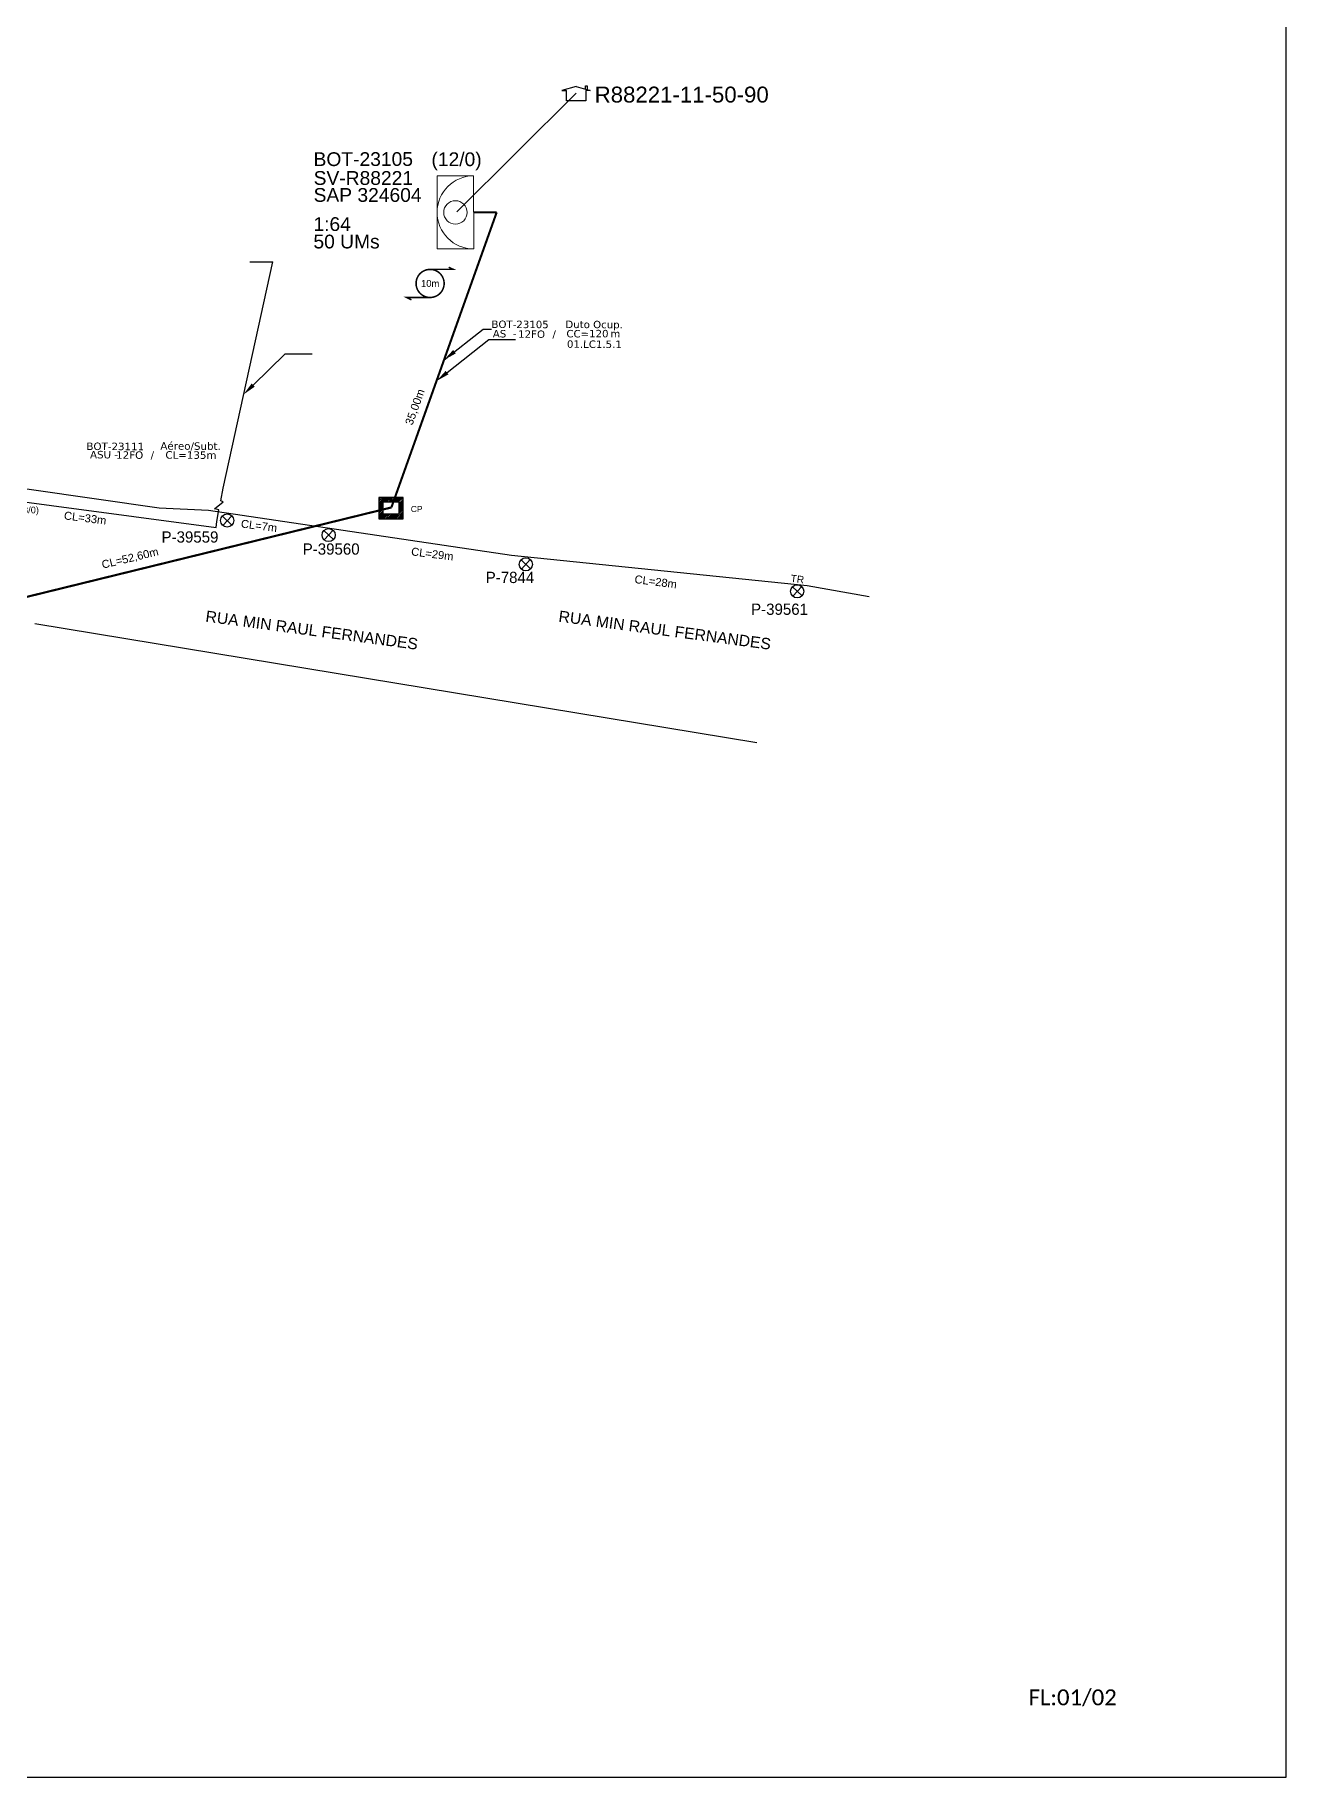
# Model space of a CAD drawing. Header units: metres. Extents: x -1286 to 415, y -500 to 94.
# Drawn here: x -681.2 to -445.1, y -499.8 to -171.1 of the extents above; entities that cross this region are included whole.
import ezdxf
from ezdxf import colors
from ezdxf.entities.mleader import LeaderData, LeaderLine
from ezdxf.enums import TextEntityAlignment as Align
from ezdxf.math import Vec2, Vec3

# ---------------------------------------------------------------- set-up
doc = ezdxf.new("R2010")
doc.units = ezdxf.units.M
for name, color, linetype in [('0 @ 1', 7, 'Continuous'), ('10.1-Caixas Subterrâneas', 5, 'Continuous'), ('CAP a instalar', 1, 'Continuous'), ('Folga', 1, 'Continuous'), ('label_cabos', 7, 'Continuous'), ('Legenda', 1, 'Continuous'), ('locais legendas', 7, 'Continuous'), ('NOMELOG', 253, 'Continuous'), ('QUADRA', 7, 'Continuous'), ('surveys', 7, 'Continuous'), ('surveys legendas', 7, 'Continuous')]:
    doc.layers.add(name, color=color, linetype=linetype)
for name, color, linetype, lineweight in [("20.0-LEGENDA DOS CDO'S", 1, 'Continuous', 0), ('20.1-CDO_INTERIOR', 1, 'Continuous', 0), ('Segmento Logradouro Texto', 238, 'Continuous', 0)]:
    doc.layers.add(name, color=color, linetype=linetype, lineweight=lineweight)
doc.layers.add('EXTRA', color=50, linetype='Continuous', plot=False)
doc.styles.add('ARIAL', font='arial.ttf')
doc.styles.add('DIGICADE', font='arial.ttf')
doc.styles.add('FTTH', font='arial.ttf')
doc.styles.add('siredit', font='verdana.ttf')
doc.styles.add('WMF-Calibri0', font='calibri.ttf')
doc.dimstyles.new('ISO-25', dxfattribs={"dimtxt": 2.5, "dimasz": 2.5, "dimexe": 1.25, "dimexo": 0.625, "dimtad": 1, "dimtxsty": 'Standard', "dimcen": 2.5, "dimadec": 0, "dimazin": 0, "dimtfac": 1, "dimtmove": 0, "dimatfit": 3, "dimfxl": 0, "dimarcsym": 0})

# ---------------------------------------------------------------- blocks, each defined once
blk = doc.blocks.new('SURVEY_SURVEY')
for p, q in [((0, 0.0000127), (-0.0000126, 0.000009)), ((-0.0000126, 0.000009), (-0.0000086, 0.000009)), ((-0.0000086, 0), (-0.0000086, 0.000009)), ((0.0000086, 0), (-0.0000086, 0)), ((0, 0.0000127), (0.0000126, 0.000009)), ((0.0000084, 0.0000132), (0.0000098, 0.0000132)), ((0.0000084, 0.0000103), (0.0000084, 0.0000132)), ((0.0000126, 0.000009), (0.0000086, 0.000009)), ((0.0000086, 0.000009), (0.0000086, 0)), ((0.0000098, 0.0000132), (0.0000098, 0.0000099))]:
    blk.add_line(p, q)
blk = doc.blocks.new('*X70')
at = {"color": 0, "linetype": 'Continuous'}
for p, q in [((-1.25, 0.34099), (-0.49099, 1.1)), ((-1.25, 0.517767), (-0.667767, 1.1)), ((-1.25, 0.694544), (-0.844544, 1.1)), ((-1.25, 0.87132), (-1.02132, 1.1)), ((-1.25, 1.048097), (-1.198097, 1.1)), ((-1.25, 0.164214), (-0.8035, 0.610714)), ((-1.25, -0.012563), (-0.8035, 0.433937)), ((-1.25, -0.18934), (-0.8035, 0.25716)), ((-1.25, -0.366117), (-0.8035, 0.080383)), ((-0.789214, 0.625), (-0.314214, 1.1)), ((-0.612437, 0.625), (-0.137437, 1.1)), ((-0.43566, 0.625), (0.03934, 1.1)), ((-0.258883, 0.625), (0.216117, 1.1)), ((-0.082107, 0.625), (0.392893, 1.1)), ((0.09467, 0.625), (0.56967, 1.1)), ((0.271447, 0.625), (0.746447, 1.1)), ((0.448223, 0.625), (0.923223, 1.1)), ((0.625, 0.625), (1.1, 1.1)), ((0.801777, 0.625), (1.25, 1.073223)), ((0.8035, 0.449947), (1.25, 0.896447)), ((0.8035, 0.27317), (1.25, 0.71967)), ((0.8035, 0.096393), (1.25, 0.542893)), ((0.8035, -0.080383), (1.25, 0.366117)), ((0.8035, -0.25716), (1.25, 0.18934)), ((0.8035, -0.433937), (1.25, 0.012563)), ((-1.25, -0.542893), (-0.8035, -0.096393)), ((-1.25, -0.71967), (-0.8035, -0.27317)), ((-1.25, -0.896447), (-0.8035, -0.449947)), ((-1.25, -1.073223), (-0.801777, -0.625)), ((-1.1, -1.1), (-0.625, -0.625)), ((-0.923223, -1.1), (-0.448223, -0.625)), ((-0.746447, -1.1), (-0.271447, -0.625)), ((-0.56967, -1.1), (-0.09467, -0.625)), ((-0.392893, -1.1), (0.082107, -0.625)), ((-0.216117, -1.1), (0.258883, -0.625)), ((-0.03934, -1.1), (0.43566, -0.625)), ((0.137437, -1.1), (0.612437, -0.625)), ((0.314214, -1.1), (0.789214, -0.625)), ((0.49099, -1.1), (1.25, -0.34099)), ((0.667767, -1.1), (1.25, -0.517767)), ((0.8035, -0.610714), (1.25, -0.164214)), ((0.844544, -1.1), (1.25, -0.694544)), ((1.02132, -1.1), (1.25, -0.87132)), ((1.198097, -1.1), (1.25, -1.048097))]:
    blk.add_line(p, q, dxfattribs=at)
blk = doc.blocks.new('MANHOLE_MQ')
at = {"color": 0, "linetype": 'Continuous'}
for p, q in [((0.00000623, 0.00000569), (-0.00000627, 0.00000569)), ((-0.00000627, 0.00000569), (-0.00000627, -0.00000531)), ((-0.00000404, 0.00000331), (0.00000399, 0.00000331)), ((-0.00000404, -0.00000294), (-0.00000404, 0.00000331)), ((0.00000399, 0.00000331), (0.00000399, -0.00000294)), ((0.00000623, -0.00000531), (0.00000623, 0.00000569)), ((-0.00000627, -0.00000531), (0.00000623, -0.00000531)), ((0.00000399, -0.00000294), (-0.00000404, -0.00000294)), ((0.00000399, -0.00000294), (0.00000399, -0.00000294))]:
    blk.add_line(p, q, dxfattribs=at)
at = {"color": 0, "linetype": 'Continuous', "xscale": 5e-06, "yscale": 5e-06, "zscale": 1e-05}
blk.add_blockref('*X70', (-0.00000002, 0.00000019), dxfattribs=at)
blk = doc.blocks.new('Inst CDOE-8 CAIXA DIST OPT CDOE 48F_8D C_SPL OPTAP')
at = {"layer": "20.0-LEGENDA DOS CDO'S", "color": 0}
for tag, p, style, flags in [('ID_ATIVIDADE', (0.12, 6.47), 'ARIAL', 3), ('FATOR', (7.92, 6.47), 'ARIAL', 1), ('QTDE', (0.23, -0.97), 'DIGICADE', 3)]:
    blk.add_attdef(tag, p, '', height=0.8, rotation=0.118, dxfattribs=dict(at, style=style, flags=flags))
at = {"layer": "20.0-LEGENDA DOS CDO'S", "color": 0, "style": 'ARIAL'}
for tag, p, height in [('CORDOALHA', (0.12, 4.02), 0.8), ('FID', (0.12, 5.25), 0.8), ('1:XX', (-0.01, 1.7), 0.8), ('SAP', (0.12, 2.96), 0.8), ('UMS', (0.14, 0.22), 1)]:
    blk.add_attdef(tag, p, '', height=height, rotation=0.118, dxfattribs=at)
blk.add_attdef('FIBRAS_UTILIZADAS', text='', height=0.8, rotation=0.118, dxfattribs=at).set_placement((13.48, 5.26), align=Align.CENTER)
blk = doc.blocks.new('Inst CB DT OCUP CFOA-SM-ASU-120-S-12')
at = {"layer": 'label_cabos', "color": 0, "style": 'siredit'}
for tag, flags, p in [('ID_ATIVIDADE', 3, (1.31, 2.67)), ('FATOR', 1, (11.56, 2.55))]:
    blk.add_attdef(tag, text='', height=1, rotation=359.69, dxfattribs=dict(at, flags=flags)).set_placement(p, align=Align.MIDDLE_CENTER)
for tag, p in [('TIPO_CABO', (1.26, 0)), ('DESTINO_CABO', (3.13, 1.26)), ('CABO', (4.69, -0.05)), ('/', (7.71, -0.05)), ('LANCE', (10.91, 0)), ('TIPO_CABO', (13.11, 1.24)), ('UND', (15.96, 0)), ('FID', (13.15, -1.41))]:
    blk.add_attdef(tag, text='', height=1, rotation=359.69, dxfattribs=at).set_placement(p, align=Align.MIDDLE_CENTER)
blk.add_attdef('QTDE', (12.43, -0.47), '', height=1, rotation=359.69, dxfattribs=at)
blk = doc.blocks.new('LEGENDA DOS CABOS')
at = {"layer": 'EXTRA', "color": 0, "style": 'siredit'}
for tag, p in [('ID', (4.6, 0.97)), ('XX', (9.03, 0.97))]:
    blk.add_attdef(tag, text='', height=0.48, rotation=359.69, dxfattribs=at).set_placement(p, align=Align.MIDDLE_CENTER)
at = {"layer": 'Legenda', "color": 0, "style": 'siredit'}
for tag, p in [('TIPO_CABO', (1.31, 0)), ('CABO', (4.69, -0.05)), ('/', (6.81, -0.05)), ('METROS', (10.03, -0.05))]:
    blk.add_attdef(tag, text='', height=0.8, rotation=359.69, dxfattribs=at).set_placement(p, align=Align.MIDDLE_CENTER)
blk = doc.blocks.new('A$C07E14978')
at = {"layer": 'Folga', "color": 0, "const_width": 0.146}
blk.add_lwpolyline([(2.23, 2.92, 1.000012), (2.23, 0.28, 0.999978)], format="xyb", close=True, dxfattribs=at)
at = {"layer": 'Folga', "color": 0, "const_width": 0.137}
for points in [[(2.23, 2.92), (4.42, 2.92), (3.98, 3.13)], [(2.23, 0.28), (0.03, 0.28), (0.47, 0.06)]]:
    blk.add_lwpolyline(points, dxfattribs=at)
at = {"layer": 'Folga', "color": 0}
blk.add_text('10m', height=0.659, dxfattribs=at).set_placement((1.38, 1.27))

msp = doc.modelspace()

# ---------------------------------------------------------------- linework, layer by layer
at = {"color": 1}
for p, q in [((-645.8, -261.9), (-643.99, -263.6)), ((-644.04, -261.84), (-645.74, -263.66)), ((-626.66, -264.64), (-624.84, -266.34)), ((-624.9, -264.58), (-626.6, -266.4)), ((-589.44, -270.16), (-587.63, -271.85)), ((-587.69, -270.1), (-589.38, -271.91)), ((-538.24, -275.25), (-536.42, -276.95)), ((-536.48, -275.19), (-538.18, -277.01))]:
    msp.add_line(p, q, dxfattribs=at)
msp.add_lwpolyline([(-1286.07, -499.81), (-445.07, -499.81), (-445.07, 94.19), (-1286.07, 94.19)], close=True)
at = {"color": 4}
msp.add_lwpolyline([(-601.58, -204.51), (-579.06, -182.11)], dxfattribs=at)
at = {"color": 1}
for centre in [(-644.89, -262.75), (-625.75, -265.49), (-588.54, -271.01), (-537.33, -276.1)]:
    msp.add_circle(centre, 1.24, dxfattribs=at)
at = {"layer": '20.1-CDO_INTERIOR', "color": 1, "lineweight": 18}
msp.add_lwpolyline([(-605.28, -211.52), (-605.29, -197.72), (-598.39, -197.71), (-598.38, -211.51)], close=True, dxfattribs=at)
msp.add_circle((-601.83, -204.62), 2.21, dxfattribs=at)
msp.add_arc((-598.38, -204.61), 6.9, 90.0276, 270.0276, dxfattribs=at)
at = {"layer": 'CAP a instalar', "ltscale": 5, "const_width": 0.4}
for points in [[(-613.91, -260.28), (-594.04, -204.61)], [(-598.38, -204.61), (-594.04, -204.61)], [(-697.19, -280.7), (-613.91, -260.28)]]:
    msp.add_lwpolyline(points, dxfattribs=at)
at = {"layer": 'CAP a instalar', "color": 7, "ltscale": 5}
for points in [[(-645.67, -256.61), (-636.31, -213.96)], [(-640.65, -213.96), (-636.31, -213.96)], [(-711.98, -258.71), (-709.15, -255.73), (-646.99, -264.04), (-646.84, -262.9)], [(-646.84, -262.9), (-646.45, -260.75), (-647.26, -260.53), (-645.65, -259.2), (-646.1, -259.01), (-645.67, -256.61)]]:
    msp.add_lwpolyline(points, dxfattribs=at)
at = {"layer": 'QUADRA', "color": 4}
msp.add_line((-681.19, -282.16), (-544.92, -304.61), dxfattribs=at)
msp.add_lwpolyline([(-886.76, -379.89), (-865.04, -253.11), (-864.04, -249.25), (-862.6, -245.51), (-858.51, -238.54), (-852.94, -232.52), (-846.13, -227.7), (-838.39, -224.3), (-830.09, -222.54), (-823.16, -222.51), (-819.73, -223.01), (-816.37, -223.84), (-787.34, -233.92), (-755.79, -243.08), (-717.81, -251.74), (-657.72, -260.35), (-648.44, -260.76), (-591.27, -269.29), (-535.44, -275), (-523.74, -277.09)], dxfattribs=at)

# ---------------------------------------------------------------- block references
at = {"layer": '10.1-Caixas Subterrâneas', "color": 30, "xscale": 366240.0861562861, "yscale": 366240.0861562861, "zscale": 366240.0861562861, "rotation": 180.0000000000622}
msp.add_blockref('MANHOLE_MQ', (-614.01, -260.32), dxfattribs=at)
at = {"layer": "20.0-LEGENDA DOS CDO'S", "color": 7, "lineweight": 0, "xscale": 1.561093495312049, "yscale": 1.561093495312049, "zscale": 1.561093495312049}
msp.add_blockref('Inst CDOE-8 CAIXA DIST OPT CDOE 48F_8D C_SPL OPTAP', (-703.25, -269.59), dxfattribs=at).add_auto_attribs({'FID': 'BOT-23110', 'CORDOALHA': 'CORD', 'SAP': 'SAP 324607', '1:XX': '1:64', 'UMS': '2 UMs', 'FIBRAS_UTILIZADAS': '(8/0)'})
at = {"layer": 'Folga', "xscale": 2.006958307478562, "yscale": 2.006958307478562, "zscale": 2.006958307478562}
msp.add_blockref('A$C07E14978', (-611.08, -221.23), dxfattribs=at)
at = {"layer": 'label_cabos', "color": 0, "lineweight": 0}
ref = msp.add_blockref('Inst CB DT OCUP CFOA-SM-ASU-120-S-12', (-594.01, -227.5), dxfattribs=dict(at, xscale=1.400330537012616, yscale=1.400330537012616, zscale=1.400330537012616))
ref.add_attrib('DESTINO_CABO', 'BOT-23105', dxfattribs={"color": 0, "height": 1.4, "rotation": 359.69, "style": 'siredit'}).set_placement((-589.62, -225.74), align=Align.MIDDLE_CENTER)
ref.add_attrib('CABO', '12FO', dxfattribs={"color": 0, "height": 1.4, "rotation": 359.69, "style": 'siredit'}).set_placement((-587.45, -227.58), align=Align.MIDDLE_CENTER)
ref.add_attrib('TIPO_CABO', 'Duto Ocup.', dxfattribs={"color": 0, "height": 1.4, "rotation": 359.69, "style": 'siredit'}).set_placement((-575.65, -225.76), align=Align.MIDDLE_CENTER)
ref.add_attrib('/', '/', dxfattribs={"color": 0, "height": 1.4, "rotation": 359.69, "style": 'siredit'}).set_placement((-583.2, -227.58), align=Align.MIDDLE_CENTER)
ref.add_attrib('TIPO_CABO', 'AS  - ', dxfattribs={"color": 0, "height": 1.4, "rotation": 359.69, "style": 'siredit'}).set_placement((-592.24, -227.51), align=Align.MIDDLE_CENTER)
ref.add_attrib('FID', '01.LC1.5.1', dxfattribs={"color": 0, "height": 1.4, "rotation": 359.69, "style": 'siredit'}).set_placement((-575.6, -229.48), align=Align.MIDDLE_CENTER)
ref.add_attrib('LANCE', 'CC=', dxfattribs={"color": 0, "height": 1.4, "rotation": 359.69, "style": 'siredit'}).set_placement((-578.73, -227.5), align=Align.MIDDLE_CENTER)
ref.add_attrib('QTDE', '120', (-576.6, -228.17), dxfattribs={"color": 0, "height": 1.4, "rotation": 359.69, "style": 'siredit'})
ref.add_attrib('UND', 'm', dxfattribs={"color": 0, "height": 1.4, "rotation": 359.69, "style": 'siredit'}).set_placement((-571.65, -227.5), align=Align.MIDDLE_CENTER)
ref = msp.add_blockref('LEGENDA DOS CABOS', (-671.99, -251.06), dxfattribs=dict(at, xscale=1.411447510517469, yscale=1.411447510517469, zscale=1.411447510517469))
ref.add_attrib('ID', 'BOT-23111', dxfattribs={"color": 0, "height": 1.411, "rotation": 359.69, "style": 'siredit'}).set_placement((-666.01, -248.76), align=Align.MIDDLE_CENTER)
ref.add_attrib('CABO', '12FO', dxfattribs={"color": 0, "height": 1.411, "rotation": 359.69, "style": 'siredit'}).set_placement((-663.29, -250.39), align=Align.MIDDLE_CENTER)
ref.add_attrib('METROS', 'CL=135m', dxfattribs={"color": 0, "height": 1.411, "rotation": 359.69, "style": 'siredit'}).set_placement((-651.73, -250.39), align=Align.MIDDLE_CENTER)
ref.add_attrib('XX', 'Aéreo/Subt.', dxfattribs={"color": 0, "height": 1.4114, "rotation": 359.69, "style": 'siredit'}).set_placement((-651.8, -248.69), align=Align.MIDDLE_CENTER)
ref.add_attrib('/', '/', dxfattribs={"color": 0, "height": 1.41, "rotation": 359.69, "style": 'siredit'}).set_placement((-659.02, -250.39), align=Align.MIDDLE_CENTER)
ref.add_attrib('TIPO_CABO', 'ASU -', dxfattribs={"color": 0, "height": 1.411, "rotation": 359.69, "style": 'siredit'}).set_placement((-668.13, -250.32), align=Align.MIDDLE_CENTER)
at = {"layer": 'surveys', "color": 255, "xscale": 212316.8835963287, "yscale": 212316.8835963287, "zscale": 212316.8835963287}
msp.add_blockref('SURVEY_SURVEY', (-579.05, -183.56), dxfattribs=at)

# ---------------------------------------------------------------- texts
at = {"style": 'WMF-Calibri0'}
msp.add_text('FL:01/02', height=3, dxfattribs=at).set_placement((-493.68, -486.25))
at = {"layer": '0 @ 1', "color": 3, "linetype": 'Continuous', "char_height": 1.5097, "style": 'FTTH'}
for s, insert, attachment_point, rotation in [('\\pt4.52897;35,00m', (-609.35, -241.37), 5, 70.3624), ('\\pt4.52897;CL=52,60m', (-668.73, -270.37), 1, 13.5856)]:
    msp.add_mtext_dynamic_manual_height_columns(s, width=2.9072, gutter_width=0.00005, heights=[1.55], dxfattribs=dict(at, insert=insert, attachment_point=attachment_point, rotation=rotation))
at = {"layer": '0 @ 1', "color": 0, "linetype": 'Continuous', "char_height": 1.5097, "attachment_point": 1, "rotation": 352.7445, "style": 'FTTH'}
for s, insert in [('\\pt4.52897;CL=33m', (-675.57, -261.01)), ('\\pt4.52897;CL=7m', (-642.18, -262.55)), ('\\pt4.52897;CL=29m', (-610.06, -267.8)), ('\\pt4.52897;CL=28m', (-567.91, -273.03))]:
    msp.add_mtext_dynamic_manual_height_columns(s, width=2.9072, gutter_width=0.00005, heights=[1.55], dxfattribs=dict(at, insert=insert))
at = {"layer": '10.1-Caixas Subterrâneas', "color": 30, "style": 'ARIAL'}
msp.add_text('CP', height=1.152, dxfattribs=at).set_placement((-610.25, -261.15))
at = {"layer": "20.0-LEGENDA DOS CDO'S", "style": 'ARIAL'}
for s, rotation, p in [('BOT-23105', 0.118, (-628.59, -195.88)), ('SV-R88221', 359.9724, (-628.58, -199.42)), ('SAP 324604', 359.9724, (-628.59, -202.62)), ('1:64', 359.9724, (-628.62, -208.12)), ('50 UMs', 359.9724, (-628.62, -211.41))]:
    msp.add_text(s, height=2.598, rotation=rotation, dxfattribs=at).set_placement(p)
msp.add_text('(12/0)', height=2.598, rotation=359.9724, dxfattribs=at).set_placement((-601.61, -195.89), align=Align.CENTER)
at = {"layer": 'locais legendas', "color": 10}
for s, p in [('P-39559', (-657.28, -266.91)), ('P-39560', (-630.64, -269.18)), ('P-7844', (-596.11, -274.54)), ('P-39561', (-546.03, -280.54))]:
    msp.add_text(s, height=2.123, dxfattribs=at).set_placement(p)
at = {"layer": 'NOMELOG', "color": 1, "lineweight": 0, "insert": (-538.47, -272.95), "char_height": 1.364, "width": 0.5261, "attachment_point": 1, "rotation": 352.875, "style": 'ARIAL'}
msp.add_mtext('TR', dxfattribs=at)
at = {"layer": 'Segmento Logradouro Texto', "color": 5, "linetype": 'Continuous', "char_height": 2.1232, "width": 40.9673, "attachment_point": 1, "rotation": 352.4415, "style": 'DIGICADE'}
for s, insert in [('\\o\\l\\fArial|b0|i0|c0|p34;\\T1.0000000000;\\W1.0000000000;RUA MIN RAUL FERNANDES', (-648.8, -279.71)), ('\\fArial|b0|i0|c0|p34;\\W1.0000000000;\\T1.0000000000;\\o\\lRUA MIN RAUL FERNANDES', (-582.18, -279.71))]:
    msp.add_mtext(s, dxfattribs=dict(at, insert=insert))
at = {"layer": 'surveys legendas', "color": 7, "style": 'ARIAL'}
msp.add_text('R88221-11-50-90', height=3, dxfattribs=at).set_placement((-575.55, -183.89))

# ---------------------------------------------------------------- leaders
msp.add_leader([(-603.97, -232.44), (-596.56, -226.64), (-595.03, -226.64)], dimstyle='ISO-25', override={"dimgap": 0.625, "dimtad": 0})
at = {"layer": 'label_cabos', "color": 7, "lineweight": 0}
ml = msp.add_multileader_mtext('Standard', dxfattribs=at)
ml.set_content('', color=7)
ml.set_leader_properties()
ml.build(insert=Vec2(0, 0))
ml.multileader.update_dxf_attribs({"text_right_attachment_type": 6, "dogleg_length": 1.01, "arrow_head_size": 2.53})
ctx = ml.context
ctx.base_point, ctx.char_height, ctx.arrow_head_size, ctx.landing_gap_size, ctx.plane_origin = Vec3(-628.87, -231.29), 2.53, 2.53, 1.26, Vec3(-8221421.33, -136547044.78)
ctx.right_attachment = 6
notes = []
notes.append((ctx, [(0, (1, 1, 0), (-633.93, -231.29), (1, 0), 5.06, [(0, [(-641.8, -238.96)], 0, [])])]))
ctx.mtext.insert, ctx.mtext.rotation = Vec3(-627.6, -230.02), 6.283185
ml = msp.add_multileader_mtext('Standard', dxfattribs=at)
ml.set_content('', color=7)
ml.set_leader_properties()
ml.build(insert=Vec2(0, 0))
ml.multileader.update_dxf_attribs({"text_right_attachment_type": 6, "dogleg_length": 1.01, "arrow_head_size": 2.53})
ctx = ml.context
ctx.base_point, ctx.char_height, ctx.arrow_head_size, ctx.landing_gap_size, ctx.plane_origin = Vec3(-590.49, -228.61), 2.53, 2.53, 1.26, Vec3(-8221382.95, -136547042.1)
ctx.right_attachment = 6
notes.append((ctx, [(0, (1, 1, 0), (-595.55, -228.61), (1, 0), 5.06, [(0, [(-605.39, -236.42)], 0, [])])]))
ctx.mtext.insert, ctx.mtext.rotation = Vec3(-589.23, -227.34), 6.283185
for ctx, leaders in notes:
    for number, flags, end, landing, length, lines in leaders:
        leader = LeaderData()
        leader.index, (leader.has_last_leader_line, leader.has_dogleg_vector, leader.attachment_direction) = number, flags
        leader.last_leader_point, leader.dogleg_vector, leader.dogleg_length = Vec3(end), Vec3(landing), length
        for number, points, colour, breaks in lines:
            line = LeaderLine()
            line.index, line.vertices, line.color, line.breaks = number, Vec3.list(points), colors.encode_raw_color(colour), breaks
            leader.lines.append(line)
        ctx.leaders.append(leader)

doc.saveas('drawing.dxf')
